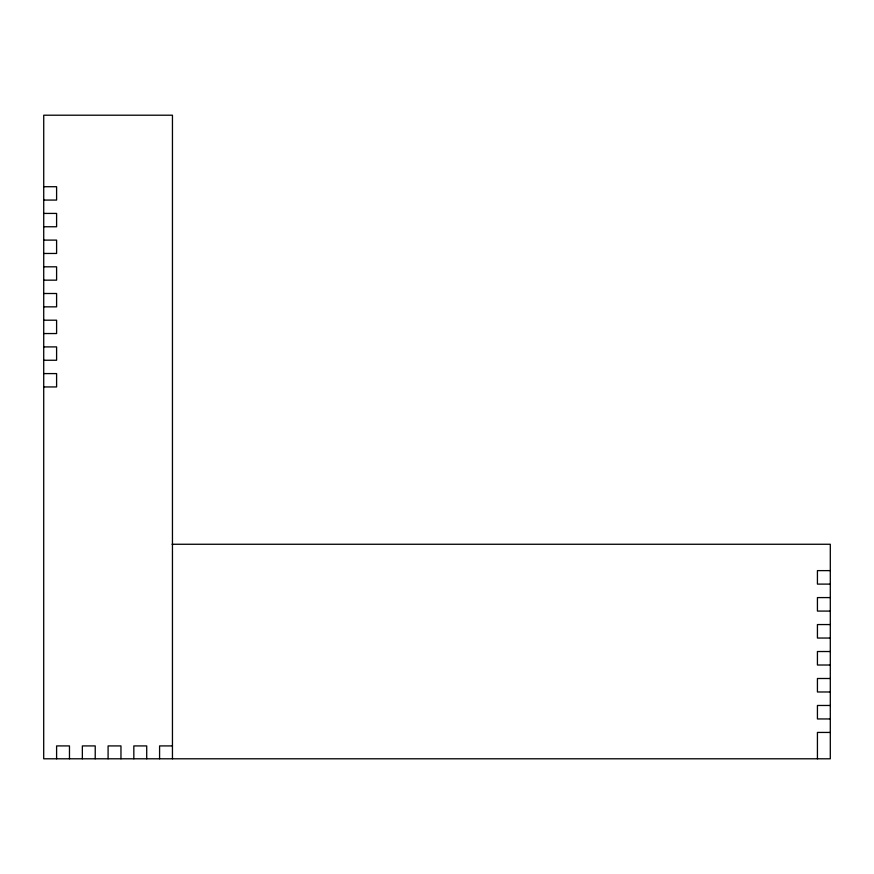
<?xml version="1.0" encoding="UTF-8"?>
<svg xmlns="http://www.w3.org/2000/svg" width="874" height="874" viewBox="0 0 874 874"><rect width="100%" height="100%" fill="white"/><g stroke="black" fill="none" stroke-linecap="round" stroke-linejoin="round"><path stroke-width="1.31" d="M43.733 186.719L56.602 186.719L56.602 200.07L43.733 200.07M43.733 213.42L56.602 213.42L56.602 226.759L43.733 226.759M43.733 240.11L56.602 240.11L56.602 253.46L43.733 253.46M43.733 266.81L56.602 266.81L56.602 280.161L43.733 280.161M43.733 293.5L56.602 293.5L56.602 306.85L43.733 306.85M43.733 320.201L56.602 320.201L56.602 333.551L43.733 333.551M43.733 346.902L56.602 346.902L56.602 360.252L43.733 360.252M43.733 373.591L56.602 373.591L56.602 386.942L43.733 386.942M172.069 544.262L830.3 544.262L830.3 758.796L43.7 758.796L43.733 115.204L172.451 115.204L172.451 758.796M830.3 570.624L817.43 570.624L817.43 584.105L830.3 584.105M830.3 597.587L817.43 597.587L817.43 611.079L830.3 611.079M830.3 624.56L817.43 624.56L817.43 638.042L830.3 638.042M830.3 651.523L817.43 651.523L817.43 665.016L830.3 665.016M830.3 678.497L817.43 678.497L817.43 691.979L830.3 691.979M830.3 705.471L817.43 705.471L817.43 718.952L830.3 718.952M830.3 732.434L817.43 732.434L817.43 758.796M172.451 745.915L159.581 745.915L159.581 758.796M146.712 758.796L146.712 745.915L133.831 745.915L133.831 758.796M120.962 758.796L120.962 745.915L108.092 745.915L108.092 758.796M95.222 758.796L95.222 745.915L82.353 745.915L82.353 758.796M69.472 758.796L69.472 745.915L56.602 745.915L56.602 758.796"/></g></svg>
